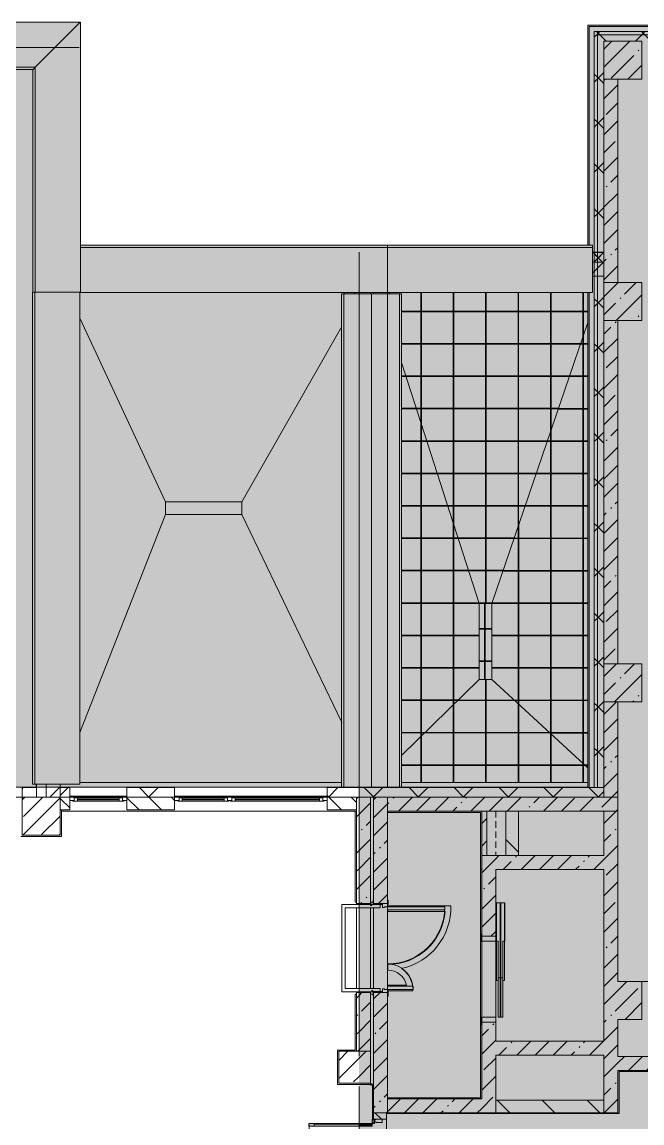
# Model space of a CAD drawing. Header units: millimetres. Extents: x 2623 to 216772, y -8553 to 29000.
# Drawn here: x 122772 to 132522, y 10072 to 27400 of the extents above; entities that cross this region are included whole.
import ezdxf

# ---------------------------------------------------------------- set-up
doc = ezdxf.new("R2010")
doc.units = ezdxf.units.MM
doc.linetypes.add('200_ШТРИХ__ш1_п0_6_', pattern=[160, 100, -60])
doc.linetypes.add('Осевая', pattern=[3175, 635, -476.25, 1587.5, -476.25])
for name, color, linetype, lineweight in [('A-DETL-2', 7, 'Continuous', 5), ('A-DETL-MBND-1', 7, '200_ШТРИХ__ш1_п0_6_', 9), ('A-GENM-1', 7, 'Continuous', 5), ('A-GLAZ-1', 7, 'Continuous', 5), ('A-ROOF-PATT', 7, 'Continuous', 5), ('A-WALL', 7, 'Continuous', 9), ('A-WALL-3', 7, 'Continuous', 5), ('I-WALL-4', 7, 'Continuous', 5), ('S-COLS-1', 7, 'Continuous', 5), ('Оси', 7, 'Continuous', 9), ('Оси-2', 7, 'Осевая', 9)]:
    doc.layers.add(name, color=color, linetype=linetype, lineweight=lineweight)
doc.layers.add('A-DETL-GENF-6', color=7, linetype='Continuous', lineweight=9, true_color=0xc0c0c0, transparency=0.4)
for name, color, linetype, lineweight, true_color in [('A-DETL-GENF-7', 7, 'Continuous', 5, 0xaaaaaa), ('A-DETL-GENF-8', 7, 'Continuous', 5, 0xb7b7b7), ('A-DETL-GENF-9', 7, 'Continuous', 5, 0xe2e2e2), ('A-DOOR-3', 7, 'Continuous', 5, 0xaaaaaa), ('A-DOOR-4', 7, 'Continuous', 5, 0xe2e2e2), ('A-DOOR-5', 7, 'Continuous', 5, 0xb7b7b7), ('A-DOOR-FRAM-3', 7, 'Continuous', 5, 0xe2e2e2), ('A-DOOR-FRAM-5', 7, 'Continuous', 5, 0xb7b7b7), ('A-FLOR-2', 7, 'Continuous', 5, 0xb7b7b7), ('A-FLOR-3', 7, 'Continuous', 5, 0xaaaaaa), ('A-GENM-2', 7, 'Continuous', 5, 0x737373), ('A-GENM-3', 7, 'Continuous', 5, 0xa1a1a1), ('A-GLAZ-CWMG-1', 7, 'Continuous', 5, 0x737373), ('A-ROOF-1', 7, 'Continuous', 5, 0x737373), ('A-WALL-4', 7, 'Continuous', 5, 0x737373), ('A-WALL-5', 7, 'Continuous', 9, 0x737373), ('I-WALL-3', 7, 'Continuous', 5, 0x737373), ('I-WALL-6', 7, 'Continuous', 5, 0xa1a1a1), ('S-COLS-2', 7, 'Continuous', 5, 0x737373)]:
    doc.layers.add(name, color=color, linetype=linetype, lineweight=lineweight, true_color=true_color)
pattern_1 = [(45, (89762.2, 0), (-353.5534, 353.5534), []), (135, (89762.2, 0), (-353.5534, -353.5534), [])]
pattern_2 = [(45, (89762.2, 0), (-285.123, 285.123), []), (45, (90047.3, 0), (-285.123, 285.123), [504.031, -100.806, 16.764, -84.042])]
pattern_3 = [(45, (-38240, -10950), (-285.123, 285.123), []), (45, (-37954.88, -10950), (-285.123, 285.123), [504.031, -100.806, 16.764, -84.042])]
pattern_4 = [(135, (89762.2, 0), (-353.5534, -353.5534), [])]

# ---------------------------------------------------------------- blocks, each defined once
blk = doc.blocks.new('парапет1 - парапет-18629556-3_1_2_птичка')
at = {"layer": 'A-GENM-1'}
blk.add_line((-2411, 27400), (33928, 27400), dxfattribs=at)
at = {"layer": 'A-GENM-2'}
for p, q in [((33926, 27398), (33219, 26691)), ((33928, 27398), (33928, 23147)), ((33219, 26691), (-1702, 26691)), ((33219, 26691), (33183, 26655)), ((33219, 23147), (33219, 26691)), ((-1665, 26654), (33182, 26654)), ((33182, 26654), (33182, 23147)), ((33928, 23147), (33920, 23147))]:
    blk.add_line(p, q, dxfattribs=at)
blk.add_open_spline([(33183, 26655), (33182, 26654), (33182, 26654), (33182, 26654), (33182, 26654)], degree=3, dxfattribs=at)
blk = doc.blocks.new('BSC_Колонна _Прямоугольная - 600х600-V98-3_1_2_птичка')
at = {"layer": 'S-COLS-1'}
h = blk.add_hatch(dxfattribs=at)
h.set_pattern_fill('FP_110', color=256, style=0, pattern_type=2)
h.set_pattern_definition([(45, (-42460, -26800), (-285.123, 285.123), []), (45, (-42174.88, -26800), (-285.123, 285.123), [504.031, -100.806, 16.764, -84.042])])
h.paths.add_polyline_path([(-300, -300), (300, -300), (300, 300), (-300, 300)])
at = {"layer": 'S-COLS-2'}
for p, q in [((300, 300), (-300, 300)), ((-300, 300), (-300, -300)), ((300, -300), (300, 300)), ((-300, -300), (300, -300))]:
    blk.add_line(p, q, dxfattribs=at)
blk = doc.blocks.new('BSC_Колонна _Прямоугольная - 600х600-V103-3_1_2_птичка')
at = {"layer": 'S-COLS-1'}
h = blk.add_hatch(dxfattribs=at)
h.set_pattern_fill('FP_116', color=256, style=0, pattern_type=2)
h.set_pattern_definition([(45, (-42460, -17000), (-285.123, 285.123), []), (45, (-42174.88, -17000), (-285.123, 285.123), [504.031, -100.806, 16.764, -84.042])])
h.paths.add_polyline_path([(-300, -300), (300, -300), (300, 300), (-300, 300)])
at = {"layer": 'S-COLS-2'}
for p, q in [((300, 300), (-300, 300)), ((-300, 300), (-300, -300)), ((300, -300), (300, 300)), ((-300, -300), (300, -300))]:
    blk.add_line(p, q, dxfattribs=at)
blk = doc.blocks.new('BSC_Колонна _Прямоугольная - 600х600-V104-3_1_2_птичка')
at = {"layer": 'S-COLS-1'}
h = blk.add_hatch(dxfattribs=at)
h.set_pattern_fill('FP_117', color=256, style=0, pattern_type=2)
h.set_pattern_definition([(45, (-42460, -23000), (-285.123, 285.123), []), (45, (-42174.88, -23000), (-285.123, 285.123), [504.031, -100.806, 16.764, -84.042])])
h.paths.add_polyline_path([(-300, -300), (300, -300), (300, 300), (-300, 300), (-300, -210)])
at = {"layer": 'S-COLS-2'}
for p, q in [((300, 300), (-300, 300)), ((-300, 300), (-300, -300)), ((300, -300), (300, 300)), ((-300, -300), (300, -300))]:
    blk.add_line(p, q, dxfattribs=at)
blk = doc.blocks.new('BSC_Колонна _Прямоугольная - 600х600-V120-3_1_2_птичка')
at = {"layer": 'S-COLS-1'}
h = blk.add_hatch(dxfattribs=at)
h.set_pattern_fill('FP_125', color=256, style=0, pattern_type=2)
h.set_pattern_definition([(45, (-33310, -14900), (-285.123, 285.123), []), (45, (-33024.88, -14900), (-285.123, 285.123), [504.031, -100.806, 16.764, -84.042])])
h.paths.add_polyline_path([(-300, -300), (300, -300), (300, 300), (-300, 300), (-300, -208)])
for p, q in [((300, 300), (-300, 300)), ((-300, 300), (-300, -300)), ((300, -300), (300, 300)), ((-300, -300), (300, -300))]:
    blk.add_line(p, q, dxfattribs=at)
blk = doc.blocks.new('110_Дверь_СКБ_2Ст - Д-2 1450x2100h_Лестничная клетка EIS60-31576737-3_1_2_птичка')
at = {"layer": 'A-DOOR-4'}
for points in [[(-588, 507), (-588, 1010), (-638, 1010), (-638, 110), (-588, 110)], [(662, 510), (612, 510), (612, 110), (662, 110)], [(712, 30), (698, 30), (698, -110), (712, -110)]]:
    blk.add_hatch(color=256, dxfattribs=at).paths.add_polyline_path(points)
h = blk.add_hatch(color=256, dxfattribs=at)
h.paths.add_polyline_path([(712, 110), (662, 110), (662, 60), (652, 60), (652, 30), (712, 30)])
h.paths.add_polyline_path([(-628, 30), (-628, 60), (-638, 60), (-638, 110), (-688, 110), (-688, 30)])
at = {"layer": 'A-DOOR-FRAM-3'}
for points in [[(-673, 110), (-673, 118), (-743, 118), (-743, 110), (-697, 110)], [(-673, 30), (-688, 30), (-688, -110), (-673, -110)], [(767, 110), (767, 118), (698, 118), (698, 110)], [(-673, -110), (-743, -110), (-743, -118), (-673, -118)], [(767, -118), (767, -110), (698, -110), (698, -118)]]:
    blk.add_hatch(color=256, dxfattribs=at).paths.add_polyline_path(points)
at = {"layer": 'A-DOOR-5'}
for p, q in [((-638, 1010), (-638, 110)), ((-588, 1010), (-638, 1010)), ((-588, 110), (-588, 1010)), ((662, 510), (612, 510)), ((612, 510), (612, 110)), ((662, 110), (662, 510)), ((-638, 110), (-588, 110)), ((612, 110), (662, 110))]:
    blk.add_line(p, q, dxfattribs=at)
for centre, radius, start, end in [((-638, 110), 900, 0, 90), ((662, 110), 400, 90, 180)]:
    blk.add_arc(centre, radius, start, end, dxfattribs=at)
at = {"layer": 'A-DOOR-FRAM-5'}
for p, q in [((-673, 118), (-743, 118)), ((-743, 118), (-743, 110)), ((-743, 110), (-673, 110)), ((-638, 110), (-688, 110)), ((-688, 110), (-688, 30)), ((-688, 30), (-628, 30)), ((-673, 30), (-688, 30)), ((-688, 30), (-688, -110)), ((-673, 110), (-673, 118)), ((-673, -110), (-673, 30)), ((-638, 60), (-638, 110)), ((-628, 60), (-638, 60)), ((-628, 30), (-628, 60)), ((662, 60), (652, 60)), ((652, 60), (652, 30)), ((652, 30), (712, 30)), ((662, 110), (662, 60)), ((712, 110), (662, 110)), ((767, 118), (698, 118)), ((698, 118), (698, 110)), ((698, 110), (767, 110)), ((712, 30), (698, 30)), ((698, 30), (698, -110)), ((712, 30), (712, 110)), ((712, -110), (712, 30)), ((767, 110), (767, 118)), ((-673, -110), (-743, -110)), ((-743, -110), (-743, -118)), ((-743, -118), (-673, -118)), ((-688, -110), (-673, -110)), ((-673, -118), (-673, -110)), ((698, -110), (712, -110)), ((767, -110), (698, -110)), ((698, -110), (698, -118)), ((698, -118), (767, -118)), ((767, -118), (767, -110))]:
    blk.add_line(p, q, dxfattribs=at)
blk = doc.blocks.new('Gfhfgtnyfz rhsirf 1 - Gfhfgtnyfz rhsirf 3-21026214-3_1_2_птичка')
at = {"layer": 'A-GENM-2'}
for p, q in [((38057, 23120), (38057, 15358)), ((38057, 23120), (38058, 23120)), ((38058, 23120), (38090, 23120)), ((38090, 23120), (38330, 23120)), ((38090, 23120), (38090, 15358)), ((38780, 23120), (38966, 23120)), ((38966, 23120), (38998, 23120)), ((38966, 15358), (38966, 23120)), ((38998, 23120), (38999, 23120)), ((38999, 15358), (38999, 23120))]:
    blk.add_line(p, q, dxfattribs=at)
at = {"layer": 'A-GENM-3'}
for p, q in [((38330, 23120), (38528, 23120)), ((38528, 23120), (38780, 23120)), ((38528, 15358), (38528, 23120))]:
    blk.add_line(p, q, dxfattribs=at)
blk = doc.blocks.new('парапет6 - парапет-21094616-3_1_2_птичка')
at = {"layer": 'A-GENM-2'}
for p, q in [((33173, 23147), (33173, 15407)), ((33173, 23147), (33174, 23147)), ((33174, 23147), (33211, 23147)), ((33211, 23147), (33920, 23147)), ((33211, 23147), (33211, 15407)), ((33920, 15407), (33920, 23147)), ((33174, 15407), (33173, 15407)), ((33211, 15407), (33174, 15407)), ((33920, 15407), (33211, 15407))]:
    blk.add_line(p, q, dxfattribs=at)
blk = doc.blocks.new('120_Окно_СКБ_1Ст - 120_Окно_СКБ_1Ст 900х2500_h_-20664874-3_1_2_птичка')
at = {"layer": 'A-GLAZ-1'}
for p, q in [((-450, -127), (-450, -57)), ((-450, -57), (-380, -57)), ((450, -57), (-450, -57)), ((-380, -127), (-450, -127)), ((-450, -127), (-400, -127)), ((-380, -127), (-400, -127)), ((-400, -127), (-400, -137)), ((-400, -137), (400, -137)), ((400, -137), (-400, -137)), ((-380, -57), (-380, -127)), ((380, -87), (-380, -87)), ((-380, -87), (-380, -127)), ((-330, -137), (-330, -87)), ((-330, -107), (330, -107)), ((330, -117), (-330, -117)), ((330, -137), (330, -87)), ((380, -127), (380, -57)), ((380, -57), (450, -57)), ((380, -127), (380, -87)), ((450, -127), (380, -127)), ((400, -127), (380, -127)), ((400, -127), (450, -127)), ((400, -137), (400, -127)), ((450, -57), (450, -127))]:
    blk.add_line(p, q, dxfattribs=at)
blk = doc.blocks.new('120_Окно_СКБ_2Ст - 120_Окно_СКБ_2Ст 2400х2500 _мал створка слева_-22817474-3_1_2_птичка')
at = {"layer": 'A-GLAZ-1'}
for p, q in [((-1130, 127), (-1200, 127)), ((-1200, 127), (-1200, 57)), ((-1200, 127), (-1150, 127)), ((-1200, 57), (-1130, 57)), ((1200, 57), (-1200, 57)), ((-1150, 127), (-1150, 137)), ((-1150, 137), (320, 137)), ((320, 137), (-1150, 137)), ((-1130, 127), (-1150, 127)), ((-1130, 57), (-1130, 127)), ((-1130, 87), (-1130, 127)), ((300, 87), (-1130, 87)), ((-1080, 137), (-1080, 87)), ((250, 117), (-1080, 117)), ((-1080, 107), (250, 107)), ((250, 137), (250, 87)), ((370, 127), (300, 127)), ((300, 127), (300, 57)), ((300, 127), (300, 87)), ((320, 127), (300, 127)), ((300, 57), (370, 57)), ((320, 137), (320, 127)), ((320, 127), (350, 127)), ((350, 127), (350, 137)), ((350, 137), (1150, 137)), ((1150, 137), (350, 137)), ((370, 127), (350, 127)), ((370, 57), (370, 127)), ((370, 87), (370, 127)), ((1130, 87), (370, 87)), ((420, 137), (420, 87)), ((1080, 117), (420, 117)), ((420, 107), (1080, 107)), ((1080, 137), (1080, 87)), ((1200, 127), (1130, 127)), ((1130, 127), (1130, 57)), ((1130, 127), (1130, 87)), ((1150, 127), (1130, 127)), ((1130, 57), (1200, 57)), ((1150, 137), (1150, 127)), ((1150, 127), (1200, 127)), ((1200, 57), (1200, 127))]:
    blk.add_line(p, q, dxfattribs=at)
blk = doc.blocks.new('BSC_Колонна _Прямоугольная - 500х500-V207-3_1_2_птичка')
at = {"layer": 'S-COLS-1'}
h = blk.add_hatch(dxfattribs=at)
h.set_pattern_fill('FP_173', color=256, style=0, pattern_type=2)
h.set_pattern_definition(pattern_3)
h.paths.add_polyline_path([(-15, -250), (70, -250), (70, 250), (-250, 250), (-250, -250)])
h = blk.add_hatch(dxfattribs=at)
h.set_pattern_fill('FP_173', color=256, style=0, pattern_type=2)
h.set_pattern_definition(pattern_3)
h.paths.add_polyline_path([(70, -250), (250, -250), (250, 250), (70, 250)])
for p, q in [((70, 250), (-250, 250)), ((-250, 250), (-250, -250)), ((-250, -250), (70, -250))]:
    blk.add_line(p, q, dxfattribs=at)
at = {"layer": 'S-COLS-2'}
for p, q in [((250, 250), (70, 250)), ((250, -250), (250, 250)), ((70, -250), (250, -250))]:
    blk.add_line(p, q, dxfattribs=at)
blk = doc.blocks.new('парапет10 - парапет-22960140-3_1_2_птичка')
at = {"layer": 'A-GENM-1'}
blk.add_line((41910, 23888), (33928, 23888), dxfattribs=at)
at = {"layer": 'A-GENM-2'}
for p, q in [((33928, 23851), (38310, 23851)), ((38760, 23851), (41980, 23851)), ((41980, 23888), (41911, 23888)), ((41980, 23888), (41980, 23887)), ((41980, 23887), (41980, 23851)), ((41980, 23846), (41980, 23142)), ((38310, 23142), (33920, 23142)), ((41980, 23142), (38760, 23142))]:
    blk.add_line(p, q, dxfattribs=at)
at = {"layer": 'A-GENM-3'}
for p, q in [((38310, 23851), (38760, 23851)), ((38760, 23142), (38310, 23142))]:
    blk.add_line(p, q, dxfattribs=at)
blk = doc.blocks.new('DOR_Дверь лифта - 1350х2050h-V218-3_1_2_птичка')
at = {"layer": 'A-DOOR-5'}
for p, q in [((-600, 125), (-720, 125)), ((-720, 125), (-720, 110)), ((-720, 110), (-600, 110)), ((-675, 110), (-675, -110)), ((-600, 110), (-675, 110)), ((-600, 110), (-600, 125)), ((600, 110), (-600, 110)), ((-600, 110), (-600, -110)), ((720, 125), (600, 125)), ((600, 125), (600, 110)), ((600, -110), (600, 110)), ((675, 110), (600, 110)), ((600, 110), (720, 110)), ((675, -110), (675, 110)), ((720, 110), (720, 125)), ((-675, -110), (-600, -110)), ((-600, -110), (600, -110)), ((-600, -150), (-600, -180)), ((20, -150), (-600, -150)), ((-20, -120), (-20, -150)), ((600, -120), (-20, -120)), ((-20, -150), (600, -150)), ((20, -180), (20, -150)), ((600, -110), (675, -110)), ((600, -150), (600, -120)), ((-600, -180), (20, -180)), ((-600, -190), (-600, -220)), ((20, -190), (-600, -190)), ((-600, -220), (20, -220)), ((-20, -220), (-20, -250)), ((600, -220), (-20, -220)), ((-20, -250), (600, -250)), ((20, -220), (20, -190)), ((600, -250), (600, -220))]:
    blk.add_line(p, q, dxfattribs=at)
at = {"layer": 'A-DOOR-FRAM-5'}
for p, q in [((600, -117), (600, -120)), ((1203, -117), (600, -117)), ((600, -120), (1200, -120)), ((1200, -120), (1200, -180)), ((1203, -183), (1203, -117)), ((1200, -180), (20, -180)), ((20, -180), (20, -183)), ((20, -183), (1203, -183)), ((1203, -187), (20, -187)), ((20, -187), (20, -190)), ((20, -190), (1200, -190)), ((600, -250), (600, -253)), ((1200, -250), (600, -250)), ((600, -253), (1203, -253)), ((1200, -190), (1200, -250)), ((1203, -253), (1203, -187))]:
    blk.add_line(p, q, dxfattribs=at)
blk = doc.blocks.new('Дверь_Витражная_остекление_ - ДВН_ДАО_Главный вход_1800 в свету 5-32258809-3_1_2_птичка')
at = {"layer": 'A-DETL-GENF-9'}
for points in [[(-948, -20), (-993, -20), (-992, -226), (-948, -226)], [(1043, -20), (997, -20), (997, -226), (1043, -226)], [(-948, -1013), (-948, -226), (-993, -226), (-993, -1013)], [(1043, -311), (1043, -226), (997, -226), (997, -1013), (1043, -1013)]]:
    blk.add_hatch(color=256, dxfattribs=at).paths.add_polyline_path(points)
at = {"layer": 'A-DETL-GENF-7'}
for p, q in [((-993, -1013), (-993, -226)), ((-993, -226), (-993, -1013)), ((-983, -933), (-983, -226)), ((-948, -1013), (-948, -226)), ((-948, -1013), (-948, -226)), ((989, -933), (989, -226)), ((997, -1013), (997, -226)), ((997, -226), (997, -1013)), ((1033, -933), (1033, -226)), ((1043, -1013), (1043, -226)), ((1043, -1013), (1043, -226)), ((-993, -933), (-948, -933)), ((-993, -1013), (-948, -1013)), ((-993, -1013), (-948, -1013)), ((1043, -933), (997, -933)), ((1043, -1013), (997, -1013)), ((997, -1013), (1043, -1013))]:
    blk.add_line(p, q, dxfattribs=at)
at = {"layer": 'A-DETL-GENF-8'}
for p, q in [((-948, -20), (-993, -20)), ((-993, -226), (-993, -20)), ((-948, -20), (-993, -20)), ((-993, -20), (-993, -226)), ((-993, -100), (-948, -100)), ((-983, -226), (-983, -100)), ((-948, -226), (-948, -20)), ((-948, -226), (-948, -20)), ((989, -226), (989, -100)), ((997, -226), (997, -20)), ((997, -20), (997, -226)), ((1043, -100), (997, -100)), ((1033, -226), (1033, -100)), ((1043, -226), (1043, -20)), ((1043, -226), (1043, -20))]:
    blk.add_line(p, q, dxfattribs=at)
at = {"layer": 'A-DOOR-3'}
for p, q in [((-993, -1013), (-993, -226)), ((993, -1013), (993, -226))]:
    blk.add_line(p, q, dxfattribs=at)
for centre, start, end in [((993, -20), 208.9884, 212.16), ((993, -20), 218.4779, 270), ((-993, -20), 270, 285.599)]:
    blk.add_arc(centre, 993, start, end, dxfattribs=at)
at = {"layer": 'A-DOOR-5'}
for p, q in [((-1043, 20), (-993, 20)), ((-1043, -20), (-1043, 20)), ((-993, 20), (-993, -20)), ((993, 20), (1043, 20)), ((993, -20), (993, 20)), ((1043, 20), (1043, -20)), ((-993, -20), (-1043, -20)), ((-993, -226), (-993, -20)), ((993, -226), (993, -20)), ((1043, -20), (993, -20))]:
    blk.add_line(p, q, dxfattribs=at)
blk = doc.blocks.new('Прямоугольный импост - Импост структурный с накладкой - 160мм Темный-32469899-3_1_2_птичка')
at = {"layer": 'A-GLAZ-CWMG-1'}
for p, q in [((0, 17), (-50, 17)), ((-50, 17), (-50, 0)), ((-50, 0), (-40, 0)), ((-40, 0), (-40, -40)), ((-10, -40), (-10, 0)), ((-10, 0), (0, 0)), ((0, 0), (0, 17)), ((-40, -40), (-50, -40)), ((-50, -40), (-50, -140)), ((-50, -140), (0, -140)), ((0, -40), (-10, -40)), ((0, -140), (0, -40))]:
    blk.add_line(p, q, dxfattribs=at)

msp = doc.modelspace()

# ---------------------------------------------------------------- hatches: boundary and pattern name
at = {"layer": 'A-DETL-GENF-6'}
for points in [[(88834.4, 14774.9), (89494.2, 14774.9), (89494.2, 15358), (128522.2, 15358), (128522.2, 23888.3), (123690.3, 23888.3), (123690.3, 27398.1), (87353.1, 27398.1), (87353.1, 14774.9), (88368.3, 14774.9)], [(160614.1, -251.7), (165612.2, -251.7), (165612.2, 3288.3), (174332.2, 3288.3), (174332.2, 27348.3), (131672.2, 27348.3), (131672.2, 23888.3), (128072.3, 23888.3), (128072.3, -251.7), (159681.9, -251.7)]]:
    msp.add_hatch(color=256, dxfattribs=at).paths.add_polyline_path(points)
at = {"layer": 'A-ROOF-PATT'}
h = msp.add_hatch(dxfattribs=at)
h.set_pattern_fill('FP_182', color=256, style=0, pattern_type=2)
h.set_pattern_definition([(0, (89777.27, -96.4), (0, 509.904), []), (0, (89777.27, -106.4), (0, 509.904), []), (90, (89782.27, -101.4), (-510, 3e-14), []), (90, (89772.27, -101.4), (-510, 3e-14), [])])
h.paths.add_polyline_path([(129962.2, 18250), (130162.2, 18250), (131672.2, 22668.2), (131672.2, 23141.9), (128552.2, 23141.9), (128552.2, 23120.1), (128740.9, 23120.1), (128740.9, 22038.8), (129851.4, 18593.7)])
h = msp.add_hatch(dxfattribs=at)
h.set_pattern_fill('FP_179', color=256, style=0, pattern_type=2)
h.set_pattern_definition([(270, (89848.8, -106.3), (509.179, 3e-14), []), (270, (89838.8, -106.3), (509.179, 3e-14), []), (0, (89843.8, -111.3), (0, 510), []), (0, (89843.8, -101.3), (0, 510), [])])
h.paths.add_polyline_path([(131672.2, 15660.1), (131672.2, 22668.2), (130162.2, 18250), (130162.2, 17050), (131467.4, 15848.6)])
h = msp.add_hatch(dxfattribs=at)
h.set_pattern_fill('FP_180', color=256, style=0, pattern_type=2)
h.set_pattern_definition([(90, (89844.2, -1125), (-509.077, 3e-14), []), (90, (89854.2, -1125), (-509.077, 3e-14), []), (180, (89849.2, -1120), (-6e-14, -510), []), (180, (89849.2, -1130), (-6e-14, -510), [])])
h.paths.add_polyline_path([(128740.9, 15858.1), (129962.2, 17050), (129962.2, 18250), (128740.9, 22038.8), (128740.9, 16427.1)])
h = msp.add_hatch(dxfattribs=at)
h.set_pattern_fill('FP_183', color=256, style=0, pattern_type=2)
h.set_pattern_definition([(0, (89762.2, 5), (0, 510), []), (0, (89762.2, -5), (0, 510), []), (90, (89767.2, 0), (-510, 3e-14), []), (90, (89757.2, 0), (-510, 3e-14), [])])
h.paths.add_polyline_path([(130162.2, 17050), (130162.2, 18250), (129962.2, 18250), (129962.2, 17050)])
h = msp.add_hatch(dxfattribs=at)
h.set_pattern_fill('FP_181', color=256, style=0, pattern_type=2)
h.set_pattern_definition([(180, (89778.14, -79.3), (-6e-14, -509.031), []), (180, (89778.14, -69.3), (-6e-14, -509.031), []), (270, (89773.14, -74.3), (510, 3e-14), []), (270, (89783.14, -74.3), (510, 3e-14), [])])
h.paths.add_polyline_path([(131672.2, 15430), (131672.2, 15660.1), (130162.2, 17050), (129962.2, 17050), (128740.9, 15858.1), (128740.9, 15430), (130410.8, 15430)])
at = {"layer": 'A-WALL-3'}
h = msp.add_hatch(dxfattribs=at)
h.set_pattern_fill('FP_105', color=256, style=0, pattern_type=2)
h.set_pattern_definition(pattern_1)
h.paths.add_polyline_path([(131772.2, 15350), (131822.2, 15350), (131822.2, 27250), (131772.2, 27250), (131772.2, 15358)])
h = msp.add_hatch(dxfattribs=at)
h.set_pattern_fill('FP_105', color=256, style=0, pattern_type=2)
h.set_pattern_definition(pattern_1)
h.paths.add_polyline_path([(174278.4, 27200), (174332.2, 27200), (174332.2, 27250), (170112.2, 27250), (170112.2, 27200), (174131.1, 27200)])
h.paths.add_polyline_path([(166207.4, 27200), (167012.2, 27200), (167012.2, 27250), (166112.2, 27250), (166112.2, 27200)])
h.paths.add_polyline_path([(156872.2, 27200), (156872.2, 27250), (152622.2, 27250), (152622.2, 27200), (156419.2, 27200)])
h.paths.add_polyline_path([(159372.2, 27200), (160572.2, 27200), (160572.2, 27250), (159372.2, 27250)])
h.paths.add_polyline_path([(162672.2, 27200), (164012.2, 27200), (164012.2, 27250), (162672.2, 27250)])
h.paths.add_polyline_path([(151292.1, 27200), (151722.2, 27200), (151722.2, 27250), (149622.2, 27250), (149622.2, 27200), (150359.9, 27200)])
h.paths.add_polyline_path([(148495.5, 27200), (148722.2, 27200), (148722.2, 27250), (147622.2, 27250), (147622.2, 27200)])
h.paths.add_polyline_path([(143834.5, 27200), (144522.2, 27200), (144522.2, 27250), (143022.2, 27250), (143022.2, 27200)])
h.paths.add_polyline_path([(140105.7, 27200), (140522.2, 27200), (140522.2, 27250), (139422.5, 27250), (139422.5, 27200)])
h.paths.add_polyline_path([(138241.3, 27200), (138522.5, 27200), (138522.5, 27250), (137422.2, 27250), (137422.2, 27200)])
h.paths.add_polyline_path([(131822.2, 27200), (134322.2, 27200), (134322.2, 27250), (131822.2, 27250)])
h = msp.add_hatch(dxfattribs=at)
h.set_pattern_fill('FP_105', color=256, style=0, pattern_type=2)
h.set_pattern_definition(pattern_1)
h.paths.add_polyline_path([(131922.2, 15350), (131922.2, 27200), (131822.2, 27200), (131822.2, 15350)])
h = msp.add_hatch(dxfattribs=at)
h.set_pattern_fill('FP_105', color=256, style=0, pattern_type=2)
h.set_pattern_definition(pattern_1)
h.paths.add_polyline_path([(174242.2, 27100), (174332.2, 27100), (174332.2, 27200), (170112.2, 27200), (170112.2, 27100), (174131.1, 27100)])
h.paths.add_polyline_path([(159681.9, 27100), (160572.2, 27100), (160572.2, 27200), (159372.2, 27200), (159372.2, 27100)])
h.paths.add_polyline_path([(162672.2, 27100), (164012.2, 27100), (164012.2, 27200), (162672.2, 27200)])
h.paths.add_polyline_path([(156872.2, 27100), (156872.2, 27200), (152622.2, 27200), (152622.2, 27100), (156419.2, 27100)])
h.paths.add_polyline_path([(166112.2, 27100), (167012.2, 27100), (167012.2, 27200), (166112.2, 27200)])
h.paths.add_polyline_path([(147622.2, 27100), (148722.2, 27100), (148722.2, 27200), (147622.2, 27200)])
h.paths.add_polyline_path([(143834.5, 27100), (144522.2, 27100), (144522.2, 27200), (143022.2, 27200), (143022.2, 27100)])
h.paths.add_polyline_path([(149622.2, 27100), (151722.2, 27100), (151722.2, 27200), (149622.2, 27200)])
h.paths.add_polyline_path([(140105.7, 27100), (140522.2, 27100), (140522.2, 27200), (139422.5, 27200), (139422.5, 27100)])
h.paths.add_polyline_path([(131922.2, 27100), (134322.2, 27100), (134322.2, 27200), (131922.2, 27200)])
h.paths.add_polyline_path([(138241.3, 27100), (138522.5, 27100), (138522.5, 27200), (137422.2, 27200), (137422.2, 27100)])
h = msp.add_hatch(dxfattribs=at)
h.set_pattern_fill('FP_105', color=256, style=0, pattern_type=2)
h.set_pattern_definition(pattern_1)
h.paths.add_polyline_path([(131922.2, 23620), (131922.2, 23770), (131742.2, 23770), (131742.2, 23620)])
h = msp.add_hatch(dxfattribs=at)
h.set_pattern_fill('FP_105', color=256, style=0, pattern_type=2)
h.set_pattern_definition(pattern_1)
h.paths.add_polyline_path([(116800.6, 15200), (121872.2, 15200), (121872.2, 15350), (119779.2, 15349), (119779.2, 15288), (119772.2, 15285), (118999.2, 15288), (118999.2, 15350), (115372.4, 15349), (115372.4, 15288), (115365.4, 15285), (114192.4, 15288), (114192.4, 15350), (109552.2, 15349), (109552.2, 15288), (109545.2, 15285), (108772.2, 15288), (108772.2, 15350), (104545.2, 15349), (104545.2, 15288), (104538.2, 15285), (104365.2, 15288), (104365, 15350), (102622.2, 15350), (102622.2, 15200), (116172.2, 15200)])
h.paths.add_polyline_path([(128072.3, 15200), (128072.3, 15350), (127572.2, 15350), (127572.2, 15200), (127987, 15200)])
h.paths.add_polyline_path([(124422.2, 15200), (125172.2, 15200), (125172.2, 15350), (124422.2, 15350)])
h.paths.add_polyline_path([(123372.2, 15200), (123522.2, 15200), (123522.2, 15350), (123372.2, 15350), (123372.2, 15270.2)])
h.paths.add_polyline_path([(98922.2, 15200), (99522.2, 15200), (99522.2, 15350), (98922.2, 15350)])
h.paths.add_polyline_path([(96292.1, 15200), (96522.2, 15200), (96522.2, 15350), (89802.2, 15350), (89802.2, 15293), (89652.2, 15293), (89652.2, 15200), (95922.2, 15200)])
h.paths.add_polyline_path([(98022.2, 15200), (98022.2, 15350), (97422.2, 15350), (97422.2, 15200)])
h.paths.add_polyline_path([(122772.2, 15200), (123002.2, 15200), (122997.2, 15350), (122772.2, 15350), (122772.2, 15270.2)])
h = msp.add_hatch(dxfattribs=at)
h.set_pattern_fill('FP_105', color=256, style=0, pattern_type=2)
h.set_pattern_definition(pattern_1)
h.paths.add_polyline_path([(131715.8, 15200), (131922.2, 15200), (131922.2, 15350), (128072.3, 15350), (128072.3, 15200), (131672.2, 15200)])
h = msp.add_hatch(dxfattribs=at)
h.set_pattern_fill('FP_103', color=256, style=0, pattern_type=2)
h.set_pattern_definition([(135, (89762.2, 0), (-176.7767, -176.7767), [])])
h.paths.add_polyline_path([(123522.2, 15000), (123522.2, 15200), (123372.2, 15200), (123372.2, 15000)])
h.paths.add_polyline_path([(125172.2, 15000), (125172.2, 15200), (124422.2, 15200), (124422.2, 15000)])
h.paths.add_polyline_path([(127987, 15000), (128032.2, 15000), (128032.2, 15200), (127572.2, 15200), (127572.2, 15000)])
at = {"layer": 'I-WALL-4'}
h = msp.add_hatch(dxfattribs=at)
h.set_pattern_fill('FP_101', color=256, style=0, pattern_type=2)
h.set_pattern_definition(pattern_2)
h.paths.add_polyline_path([(131922.2, 15200), (132142.2, 15200), (132142.2, 16700), (131922.2, 16700), (131922.2, 15848.6)])
h.paths.add_polyline_path([(131922.2, 17300), (132142.2, 17300), (132142.2, 22700), (131922.2, 22700), (131922.2, 20476.2)])
h.paths.add_polyline_path([(132142.2, 23300), (132142.2, 26500), (131922.2, 26500), (131924.9, 23300)])
h = msp.add_hatch(dxfattribs=at)
h.set_pattern_fill('FP_101', color=256, style=0, pattern_type=2)
h.set_pattern_definition(pattern_2)
h.paths.add_polyline_path([(131742.2, 23400), (131922.2, 23400), (131922.2, 23620), (131742.2, 23620)])
h = msp.add_hatch(dxfattribs=at)
h.set_pattern_fill('FP_105', color=256, style=0, pattern_type=2)
h.set_pattern_definition(pattern_1)
h.paths.add_polyline_path([(123152.2, 15358), (123152.2, 15407.3), (123002.2, 15407.3), (123002.2, 15358)])
h = msp.add_hatch(dxfattribs=at)
h.set_pattern_fill('FP_105', color=256, style=0, pattern_type=2)
h.set_pattern_definition(pattern_1)
h.paths.add_polyline_path([(123002.2, 15200), (123152.2, 15200), (123152.2, 15358), (123002.2, 15358), (123002.2, 15270.2)])
h = msp.add_hatch(dxfattribs=at)
h.set_pattern_fill('FP_101', color=256, style=0, pattern_type=2)
h.set_pattern_definition(pattern_2)
h.paths.add_polyline_path([(123326, 15358), (123372.2, 15358), (123372.2, 15407.3), (123152.2, 15407.3), (123152.2, 15358)])
h = msp.add_hatch(dxfattribs=at)
h.set_pattern_fill('FP_101', color=256, style=0, pattern_type=2)
h.set_pattern_definition(pattern_2)
h.paths.add_polyline_path([(123326, 15200), (123372.2, 15200), (123372.2, 15358), (123152.2, 15358), (123152.2, 15200)])
h = msp.add_hatch(dxfattribs=at)
h.set_pattern_fill('FP_101', color=256, style=0, pattern_type=2)
h.set_pattern_definition(pattern_2)
h.paths.add_polyline_path([(128072.3, 11200), (128072.3, 12125), (128032.2, 12125), (128032.2, 11200)])
h.paths.add_polyline_path([(128032.2, 13525), (128072.3, 13525), (128072.3, 15200), (128032.2, 15200), (128032.2, 13534.8)])
h = msp.add_hatch(dxfattribs=at)
h.set_pattern_fill('FP_101', color=256, style=0, pattern_type=2)
h.set_pattern_definition(pattern_2)
h.paths.add_polyline_path([(128252.2, 11200), (128252.2, 12125), (128072.3, 12125), (128072.3, 11200)])
h.paths.add_polyline_path([(128252.2, 13525), (128252.2, 15200), (128072.3, 15200), (128072.3, 13525)])
h = msp.add_hatch(dxfattribs=at)
h.set_pattern_fill('FP_101', color=256, style=0, pattern_type=2)
h.set_pattern_definition(pattern_2)
h.paths.add_polyline_path([(128453.1, 10230), (128522.2, 10230), (128522.2, 12125), (128302.2, 12125), (128302.2, 10230)])
h.paths.add_polyline_path([(128302.2, 13525), (128522.2, 13525), (128522.2, 15200), (128302.2, 15200), (128302.2, 13534.8)])
h = msp.add_hatch(dxfattribs=at)
h.set_pattern_fill('FP_101', color=256, style=0, pattern_type=2)
h.set_pattern_definition(pattern_2)
h.paths.add_polyline_path([(130382.2, 14980), (132142.2, 14980), (132142.2, 15200), (128522.2, 15200), (128522.2, 14980), (130343.7, 14980)])
h = msp.add_hatch(dxfattribs=at)
h.set_pattern_fill('FP_106', color=256, style=0, pattern_type=2)
h.set_pattern_definition([(45, (89762.2, 0), (-176.7767, 176.7767), [])])
h.paths.add_polyline_path([(130082.2, 14280), (130082.2, 14980), (130002.2, 14980), (130002.2, 14280)])
h = msp.add_hatch(dxfattribs=at)
h.set_pattern_fill('FP_104', color=256, style=0, pattern_type=2)
h.set_pattern_definition(pattern_4)
h.paths.add_polyline_path([(130582.2, 14280), (130582.2, 14980), (130382.2, 14980), (130382.2, 14280)])
h = msp.add_hatch(dxfattribs=at)
h.set_pattern_fill('FP_101', color=256, style=0, pattern_type=2)
h.set_pattern_definition(pattern_2)
h.paths.add_polyline_path([(132142.2, 10230), (132142.2, 11700), (131922.2, 11700), (131922.2, 10230)])
h.paths.add_polyline_path([(132142.2, 12300), (132142.2, 14980), (131922.2, 14980), (131922.2, 12300)])
h = msp.add_hatch(dxfattribs=at)
h.set_pattern_fill('FP_101', color=256, style=0, pattern_type=2)
h.set_pattern_definition(pattern_2)
h.paths.add_polyline_path([(130222.2, 10230), (130222.2, 11660), (130002.2, 11660), (130002.2, 10230)])
h.paths.add_polyline_path([(130222.2, 13010), (130222.2, 14280), (130002.2, 14280), (130002.2, 13010), (130050, 13010)])
h = msp.add_hatch(dxfattribs=at)
h.set_pattern_fill('FP_101', color=256, style=0, pattern_type=2)
h.set_pattern_definition(pattern_2)
h.paths.add_polyline_path([(131922.2, 14060), (131922.2, 14280), (130222.2, 14280), (130222.2, 14060), (131715.8, 14060)])
h = msp.add_hatch(dxfattribs=at)
h.set_pattern_fill('FP_101', color=256, style=0, pattern_type=2)
h.set_pattern_definition(pattern_2)
h.paths.add_polyline_path([(131922.2, 11140), (131922.2, 11360), (130222.2, 11360), (130222.2, 11140), (131715.8, 11140)])
h = msp.add_hatch(dxfattribs=at)
h.set_pattern_fill('FP_101', color=256, style=0, pattern_type=2)
h.set_pattern_definition(pattern_2)
h.paths.add_polyline_path([(134522.2, 10900), (134522.2, 11120), (132142.2, 11120), (132142.2, 10900)])
h = msp.add_hatch(dxfattribs=at)
h.set_pattern_fill('FP_101', color=256, style=0, pattern_type=2)
h.set_pattern_definition(pattern_2)
h.paths.add_polyline_path([(130002.2, 10230), (130002.2, 10450), (128522.2, 10450), (128522.2, 10230), (129851.4, 10230)])
h = msp.add_hatch(dxfattribs=at)
h.set_pattern_fill('FP_104', color=256, style=0, pattern_type=2)
h.set_pattern_definition(pattern_4)
h.paths.add_polyline_path([(131922.2, 10230), (131922.2, 10430), (130222.2, 10430), (130222.2, 10230), (131715.8, 10230)])
h = msp.add_hatch(dxfattribs=at)
h.set_pattern_fill('FP_104', color=256, style=0, pattern_type=2)
h.set_pattern_definition(pattern_4)
h.paths.add_polyline_path([(128302.2, 7900), (128502.2, 7900), (128502.2, 8000), (128302.2, 8000)])
h.paths.add_polyline_path([(128302.2, 10130), (128502.2, 10130), (128502.2, 10230), (128302.2, 10230)])
at = {"layer": 'S-COLS-1'}
h = msp.add_hatch(dxfattribs=at)
h.set_pattern_fill('FP_101', color=256, style=0, pattern_type=2)
h.set_pattern_definition(pattern_2)
h.paths.add_polyline_path([(132142.2, 11700), (132522.2, 11700), (132522.2, 12300), (131922.2, 12300), (131922.2, 11700)])

# ---------------------------------------------------------------- linework, layer by layer
at = {"layer": 'A-DETL-2'}
for p, q in [((123690.3, 27398.1), (87353.1, 27398.1)), ((123690.3, 23888.3), (123690.3, 27398.1)), ((128072.3, 23888.3), (123690.3, 23888.3)), ((128522.2, 23888.3), (128072.3, 23888.3)), ((128522.2, 15358), (128522.2, 23888.3)), ((89494.2, 15358), (128072.3, 15358)), ((128072.3, 15358), (128522.2, 15358))]:
    msp.add_line(p, q, dxfattribs=at)
at = {"layer": 'A-DETL-MBND-1'}
msp.add_line((130222.2, 14980), (130222.2, 14280), dxfattribs=at)
at = {"layer": 'A-FLOR-2'}
for p, q in [((123681.8, 22736.6), (125029.2, 19850)), ((126229.2, 19850), (127799.6, 22605.7)), ((125029.2, 19850), (126229.2, 19850)), ((125029.2, 19650), (125029.2, 19850)), ((126229.2, 19650), (126229.2, 19850)), ((123681.8, 16218.6), (125029.2, 19650)), ((126229.2, 19650), (125029.2, 19650)), ((127799.7, 16374), (126229.2, 19650)), ((127800.3, 15430), (123681.8, 15430)), ((129982.2, 14960), (128522.2, 14960)), ((129982.2, 10470), (129982.2, 14960)), ((130002.2, 14060), (129982.2, 14060)), ((128294.2, 13550), (128252.2, 13550)), ((127853.6, 13458.5), (128403.6, 13458.5)), ((128403.6, 13508.5), (128271.7, 13508.5)), ((128403.6, 13458.5), (128403.6, 13508.5)), ((129518.4, 13491.9), (128523.6, 13491.9)), ((128523.6, 13491.9), (128523.6, 13475)), ((128523.6, 13425), (128523.6, 13401.9)), ((128523.6, 13401.9), (129425.9, 13401.9)), ((128523.6, 12567), (128523.6, 12477)), ((128403.6, 12188.5), (127853.6, 12188.5)), ((128403.6, 12140), (128403.6, 12188.5)), ((128820.7, 12240.8), (128523.6, 12240.8)), ((128523.6, 12240.8), (128523.6, 12225)), ((128523.6, 12175), (128523.6, 12150.8)), ((128523.6, 12150.8), (128918, 12150.8)), ((137922.2, 12300), (132522.2, 12300)), ((128252.2, 12100), (128294.2, 12100)), ((145560, 10880), (132162.2, 10880)), ((132162.2, 10880), (132162.2, 10220)), ((128282.2, 10129.4), (128282.2, 10680)), ((128522.2, 10470), (129982.2, 10470)), ((128302.2, 10220), (128281.7, 10220)), ((128281.7, 10220), (128281.7, 10129.7)), ((132162.2, 10220), (128502.2, 10220))]:
    msp.add_line(p, q, dxfattribs=at)
for centre, radius, start, end in [((128523.6, 13472), 905, 270, 355.56313), ((128523.6, 13472), 995, 282.67054, 1.1511), ((128523.6, 12172), 305, 13.0427, 90), ((128523.6, 12172), 395, 7.73102, 56.45952), ((128523.6, 12172), 395, 356.92799, 0.44718)]:
    msp.add_arc(centre, radius, start, end, dxfattribs=at)
at = {"layer": 'A-FLOR-3'}
for p, q in [((123392.2, 14980), (123392.2, 14580)), ((128012.2, 13550), (128012.2, 14980)), ((123392.2, 14580), (122752.2, 14580)), ((128032.2, 13550), (128012.2, 13550)), ((128251.7, 13508.5), (127803.6, 13508.5)), ((127803.6, 13508.5), (127803.6, 12138.5)), ((127853.6, 12188.5), (127853.6, 13458.5)), ((127803.6, 12138.5), (128271.7, 12138.5)), ((128012.2, 11220), (128012.2, 12100)), ((128012.2, 12100), (128032.2, 12100)), ((127732.2, 10680), (127732.2, 11220)), ((127732.2, 11220), (128012.2, 11220)), ((128256.7, 10680), (127732.2, 10680))]:
    msp.add_line(p, q, dxfattribs=at)
at = {"layer": 'A-ROOF-1'}
for p, q in [((131672.2, 22668.2), (130162.2, 18250)), ((129962.2, 18250), (128740.5, 22039.9)), ((129962.2, 17050), (129962.2, 18250)), ((129962.2, 18250), (130162.2, 18250)), ((130162.2, 18250), (130162.2, 17050)), ((128739.9, 15857.1), (129962.2, 17050)), ((130162.2, 17050), (129962.2, 17050)), ((130162.2, 17050), (131672.7, 15659.6)), ((131672.3, 15430), (128739.9, 15430))]:
    msp.add_line(p, q, dxfattribs=at)
at = {"layer": 'A-WALL'}
for p, q in [((122995.2, 15353), (122772.2, 15353)), ((123002.2, 15350), (122772.2, 15350)), ((122995.2, 15358), (122995.2, 15350)), ((123002.2, 15407.3), (123002.2, 15200)), ((123152.2, 15407.3), (123152.2, 15200)), ((123372.2, 15358), (123372.2, 15200)), ((123522.2, 15353), (123372.2, 15353)), ((123522.2, 15350), (123372.2, 15350)), ((125172.2, 15353), (124422.2, 15353)), ((125172.2, 15350), (124422.2, 15350)), ((123522.2, 15200), (123372.2, 15200)), ((125172.2, 15200), (124422.2, 15200)), ((128032.2, 15200), (127572.2, 15200))]:
    msp.add_line(p, q, dxfattribs=at)
at = {"layer": 'A-WALL-3'}
for p, q in [((131672.2, 27350), (139422.5, 27350)), ((122772.2, 15358), (122772.2, 15200)), ((123522.2, 15000), (123522.2, 15358)), ((124422.2, 15358), (124422.2, 15000)), ((125172.2, 15000), (125172.2, 15358)), ((127572.2, 15358), (127572.2, 15000)), ((120372.2, 15200), (122772.2, 15200)), ((125172.2, 15200), (123372.2, 15200)), ((128032.2, 15000), (128032.2, 15200)), ((123372.2, 15000), (123522.2, 15000)), ((124422.2, 15000), (125172.2, 15000)), ((127572.2, 15000), (128032.2, 15000))]:
    msp.add_line(p, q, dxfattribs=at)
at = {"layer": 'A-WALL-4'}
for p, q in [((131672.2, 27348.3), (131672.2, 23888.3)), ((131922.2, 23400), (131922.2, 26500)), ((131922.2, 23778), (131742.2, 23778)), ((131922.2, 23620), (131922.2, 23778)), ((131922.2, 23620), (131922.2, 23620)), ((131672.2, 23141.9), (131672.2, 15358)), ((131922.2, 15200), (131922.2, 16700)), ((122995.2, 15358), (119849.2, 15358)), ((131672.2, 15358), (123372.2, 15358)), ((127572.2, 15200), (131922.2, 15200)), ((128271.7, 13514), (128251.7, 13514)), ((128251.7, 13514), (128251.7, 13494)), ((128251.7, 13494), (128271.7, 13494)), ((128271.7, 13494), (128271.7, 13514)), ((128291.7, 12156), (128271.7, 12156)), ((128271.7, 12156), (128271.7, 12136)), ((128271.7, 12136), (128291.7, 12136)), ((128291.7, 12136), (128291.7, 12156)), ((128256.7, 10689), (128256.7, 10669)), ((128276.7, 10689), (128256.7, 10689)), ((128256.7, 10669), (128276.7, 10669)), ((128276.7, 10669), (128276.7, 10689))]:
    msp.add_line(p, q, dxfattribs=at)
at = {"layer": 'A-WALL-5'}
for p, q in [((131692.2, 27330), (131692.2, 23889.9)), ((134322.2, 27330), (131692.2, 27330)), ((131772.2, 27250), (131772.2, 15350)), ((134322.2, 27250), (131772.2, 27250)), ((131822.2, 27200), (131822.2, 15350)), ((134322.2, 27200), (131822.2, 27200)), ((131922.2, 23773), (131742.2, 23773)), ((131922.2, 23770), (131742.2, 23770)), ((131692.2, 23141.9), (131692.2, 15350)), ((122997.2, 15350), (122997.2, 15407.3)), ((131692.2, 15353), (127572.2, 15353)), ((131922.2, 15350), (127572.2, 15350)), ((131672.2, 15358), (131692.2, 15358)), ((130082.2, 14980), (130002.2, 14980)), ((130582.2, 14980), (130382.2, 14980)), ((130382.2, 14280), (130582.2, 14280)), ((128522.2, 10230), (128522.2, 10450)), ((130222.2, 10430), (130222.2, 10230)), ((131922.2, 10230), (131922.2, 10430)), ((128502.2, 10230), (128302.2, 10230))]:
    msp.add_line(p, q, dxfattribs=at)
at = {"layer": 'I-WALL-3'}
for p, q in [((132142.2, 23300), (132142.2, 26500)), ((131922.2, 23620), (131742.2, 23620)), ((131742.2, 23400), (131922.2, 23400)), ((131922.2, 23400), (131922.2, 23300)), ((127845.2, 23120.1), (127845.2, 23141.9)), ((128002.2, 23141.9), (128002.2, 23120.1)), ((128552.2, 23141.9), (128552.2, 23120.1)), ((131922.2, 22700), (131922.2, 17300)), ((132142.2, 17300), (132142.2, 22700)), ((132142.2, 15200), (132142.2, 16700)), ((122995.2, 15407.3), (122995.2, 15358)), ((123372.2, 15358), (123372.2, 15407.3)), ((128252.2, 13513.5), (128252.2, 15200)), ((128302.2, 15200), (128302.2, 13580)), ((132142.2, 15200), (128522.2, 15200)), ((128522.2, 13580), (128522.2, 15200)), ((132142.2, 14980), (132142.2, 15200)), ((128522.2, 14980), (130002.2, 14980)), ((130002.2, 14980), (130002.2, 13010)), ((130082.2, 14980), (130382.2, 14980)), ((130082.2, 14280), (130082.2, 14980)), ((130382.2, 14980), (130382.2, 14280)), ((130582.2, 14980), (132142.2, 14980)), ((130582.2, 14280), (130582.2, 14980)), ((132142.2, 14980), (131922.2, 14980)), ((131922.2, 14980), (131922.2, 14280)), ((132142.2, 12300), (132142.2, 14980)), ((130002.2, 14280), (130382.2, 14280)), ((131922.2, 14280), (130582.2, 14280)), ((130222.2, 13010), (130222.2, 14060)), ((130222.2, 14060), (131922.2, 14060)), ((131922.2, 14060), (131922.2, 12300)), ((128032.2, 13525), (128252.2, 13525)), ((128252.2, 13458.5), (128252.2, 12188.5)), ((128302.2, 12188.5), (128302.2, 13458.5)), ((128522.2, 13425), (128522.2, 12225)), ((130002.2, 13010), (130222.2, 13010)), ((128252.2, 11200), (128252.2, 12138.5)), ((128252.2, 12125), (128032.2, 12125)), ((128302.2, 12070), (128302.2, 10230)), ((128522.2, 10450), (128522.2, 12070)), ((130002.2, 11660), (130002.2, 10450)), ((130222.2, 11660), (130002.2, 11660)), ((130222.2, 11360), (130222.2, 11660)), ((131922.2, 11700), (131922.2, 11360)), ((132142.2, 11120), (132142.2, 11700)), ((131922.2, 11360), (130222.2, 11360)), ((130222.2, 10430), (130222.2, 11140)), ((130222.2, 11140), (131922.2, 11140)), ((131922.2, 11140), (131922.2, 10430)), ((134522.2, 11120), (132142.2, 11120)), ((132142.2, 10230), (132142.2, 10900)), ((132142.2, 10900), (145510, 10900)), ((130002.2, 10450), (128522.2, 10450)), ((131922.2, 10430), (130222.2, 10430)), ((128302.2, 10230), (128302.2, 10120)), ((128502.2, 10230), (130222.2, 10230)), ((128502.2, 10230), (128502.2, 7900)), ((130222.2, 10230), (132142.2, 10230)), ((128302.2, 10130), (128502.2, 10130))]:
    msp.add_line(p, q, dxfattribs=at)
at = {"layer": 'I-WALL-4'}
for p, q in [((125172.2, 15200), (127572.2, 15200)), ((123392.2, 15000), (123392.2, 14980)), ((128032.2, 14980), (123392.2, 14980)), ((128032.2, 15000), (128032.2, 13508.5)), ((128032.2, 12188.5), (128032.2, 13458.5)), ((128032.2, 12138.5), (128032.2, 11200))]:
    msp.add_line(p, q, dxfattribs=at)
at = {"layer": 'I-WALL-6'}
for p, q in [((128252.2, 23141.9), (128252.2, 23120.1)), ((128302.2, 23120.1), (128302.2, 23141.9))]:
    msp.add_line(p, q, dxfattribs=at)
at = {"layer": 'S-COLS-2'}
for p, q in [((131922.2, 12300), (131922.2, 11700)), ((132522.2, 12300), (132142.2, 12300)), ((132522.2, 11700), (132522.2, 12300)), ((132142.2, 11700), (132522.2, 11700))]:
    msp.add_line(p, q, dxfattribs=at)
at = {"layer": 'Оси'}
for p, q in [((111172.2, 27000), (123672.2, 27000)), ((128072.2, 11277.7), (128072.2, 23777.7))]:
    msp.add_line(p, q, dxfattribs=at)
at = {"layer": 'Оси-2'}
msp.add_line((128072.2, 7947.2), (128072.2, 11277.7), dxfattribs=at)

# ---------------------------------------------------------------- block references
at = {"layer": 'A-DOOR-5'}
for name, p, rotation in [('110_Дверь_СКБ_2Ст - Д-2 1450x2100h_Лестничная клетка EIS60-31576737-3_1_2_птичка', (128412.2, 12837.5), 269.9999999999999), ('DOR_Дверь лифта - 1350х2050h-V218-3_1_2_птичка', (130112.2, 12335), 90), ('Дверь_Витражная_остекление_ - ДВН_ДАО_Главный вход_1800 в свету 5-32258809-3_1_2_птичка', (128298.2, 9072.5), 269.9999999999999)]:
    msp.add_blockref(name, p, dxfattribs=dict(at, rotation=rotation))
at = {"layer": 'A-GENM-1'}
msp.add_blockref('парапет1 - парапет-18629556-3_1_2_птичка', (89762.2, 0), dxfattribs=at)
at = {"layer": 'A-GENM-2'}
for name, p in [('парапет10 - парапет-22960140-3_1_2_птичка', (89762.2, 0)), ('парапет6 - парапет-21094616-3_1_2_птичка', (89762.2, 0)), ('Gfhfgtnyfz rhsirf 1 - Gfhfgtnyfz rhsirf 3-21026214-3_1_2_птичка', (89742.2, 0))]:
    msp.add_blockref(name, p, dxfattribs=at)
at = {"layer": 'A-GLAZ-1'}
msp.add_blockref('120_Окно_СКБ_1Ст - 120_Окно_СКБ_1Ст 900х2500_h_-20664874-3_1_2_птичка', (123972.2, 15275), dxfattribs=at)
at = {"layer": 'A-GLAZ-1', "rotation": 180}
msp.add_blockref('120_Окно_СКБ_2Ст - 120_Окно_СКБ_2Ст 2400х2500 _мал створка слева_-22817474-3_1_2_птичка', (126372.2, 15275), dxfattribs=at)
at = {"layer": 'A-GLAZ-CWMG-1', "rotation": 89.99999999999993}
msp.add_blockref('Прямоугольный импост - Импост структурный с накладкой - 160мм Темный-32469899-3_1_2_птичка', (128298.2, 10130), dxfattribs=at)
at = {"layer": 'S-COLS-1'}
msp.add_blockref('BSC_Колонна _Прямоугольная - 600х600-V120-3_1_2_птичка', (123072.2, 14900), dxfattribs=at)
at = {"layer": 'S-COLS-2'}
for name, p in [('BSC_Колонна _Прямоугольная - 600х600-V98-3_1_2_птичка', (132222.2, 26800)), ('BSC_Колонна _Прямоугольная - 600х600-V104-3_1_2_птичка', (132222.2, 23000)), ('BSC_Колонна _Прямоугольная - 600х600-V103-3_1_2_птичка', (132222.2, 17000)), ('BSC_Колонна _Прямоугольная - 500х500-V207-3_1_2_птичка', (128002.2, 10950))]:
    msp.add_blockref(name, p, dxfattribs=at)

doc.saveas('drawing.dxf')
